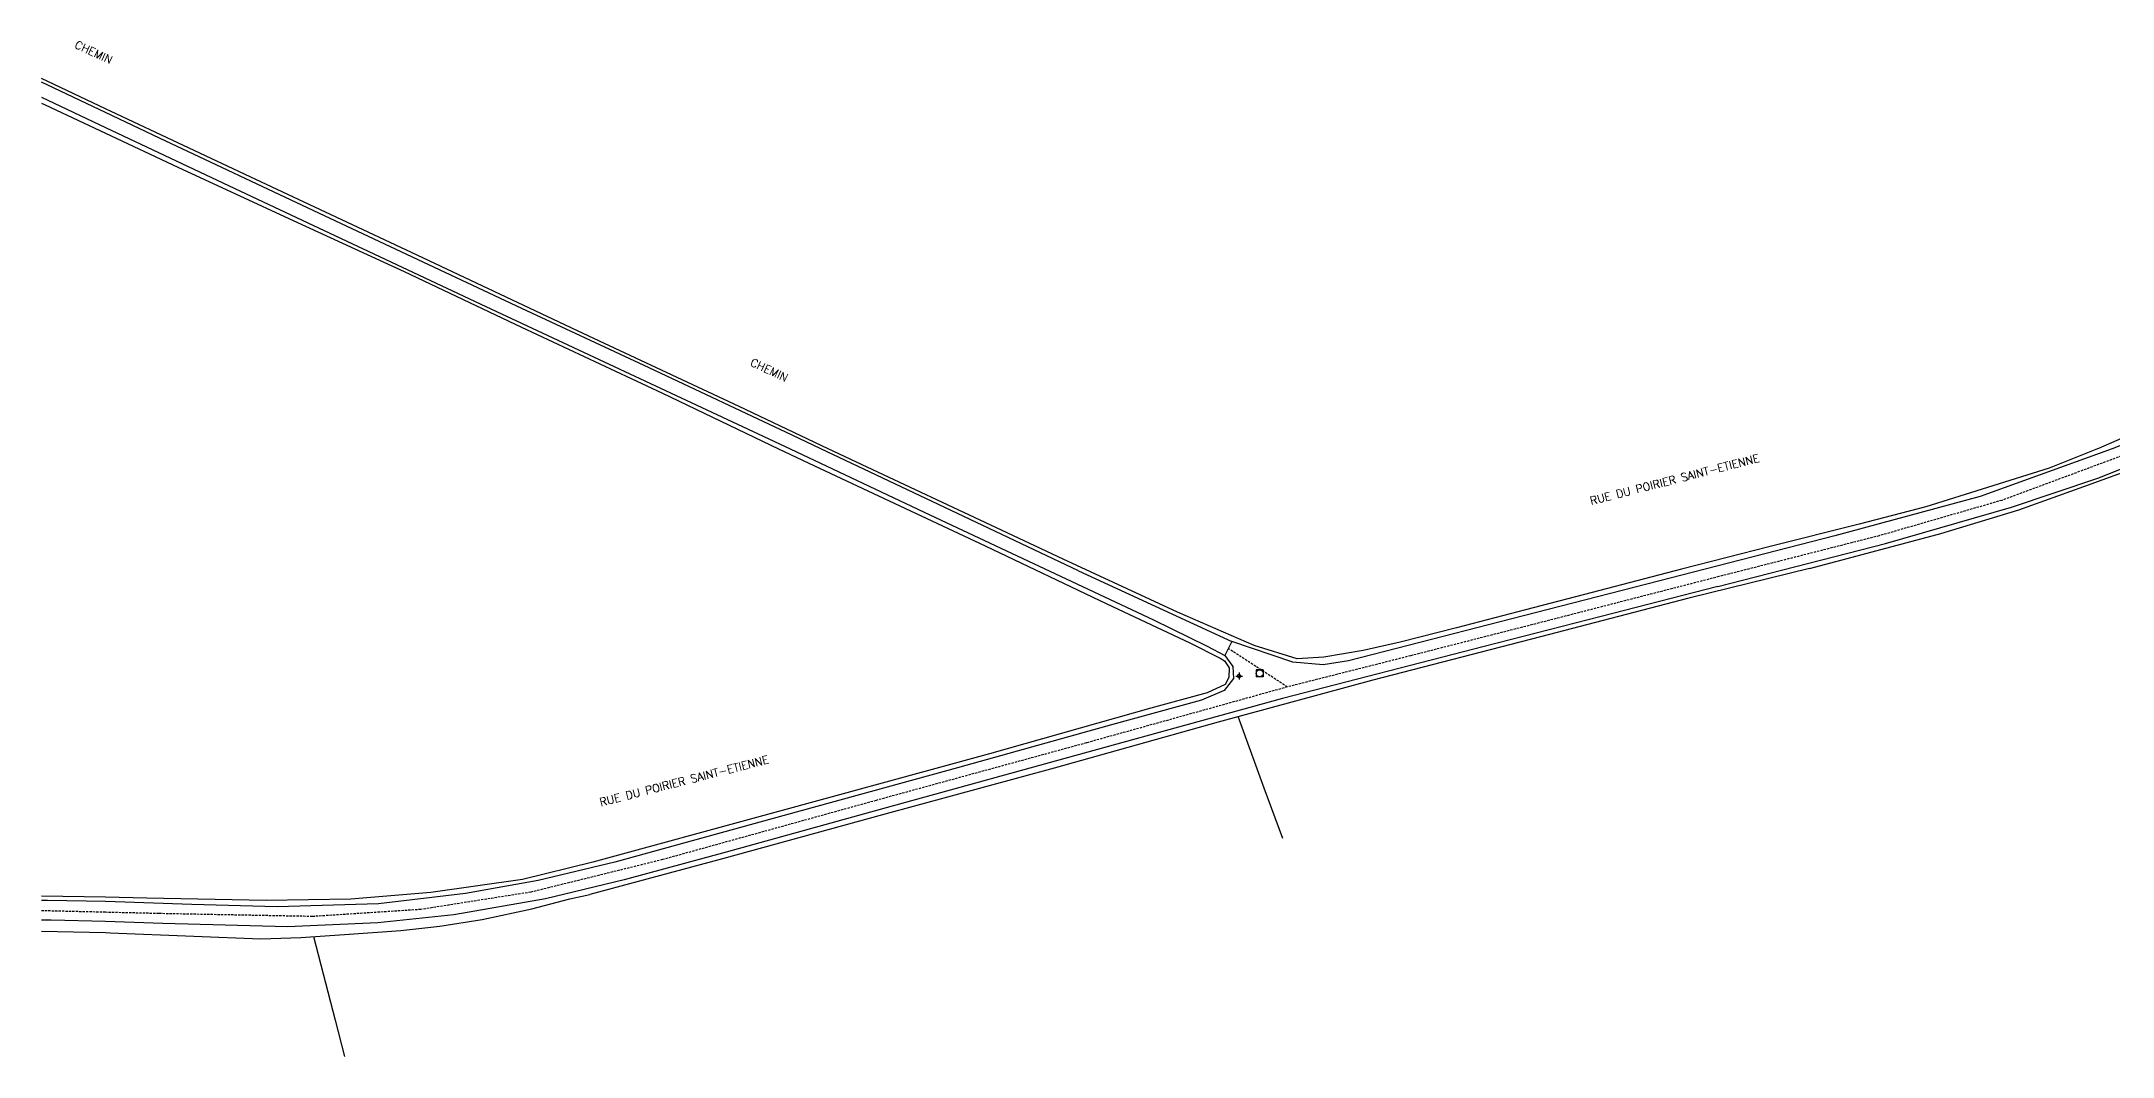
# Model space of a CAD drawing. Header units: millimetres. Extents: x 174000 to 175001, y 112000 to 113000.
# Drawn here: x 174000 to 174452.9, y 112538.2 to 112760 of the extents above; entities that cross this region are included whole.
import ezdxf
from ezdxf.enums import TextEntityAlignment as Align

# ---------------------------------------------------------------- set-up
doc = ezdxf.new("R2010")
doc.units = ezdxf.units.MM
doc.linetypes.add('DASHED', pattern=[0.75, 0.5, -0.25])
doc.layers.get('0').update_dxf_attribs({"linetype": 'CONTINUOUS'})
for name, color, linetype in [('W0001', 6, 'DASHED'), ('W0008', 7, 'CONTINUOUS'), ('W0071', 7, 'CONTINUOUS'), ('W0211', 2, 'CONTINUOUS'), ('W0330', 7, 'CONTINUOUS'), ('W0420', 7, 'CONTINUOUS'), ('W0853', 7, 'CONTINUOUS'), ('W0989', 7, 'CONTINUOUS')]:
    doc.layers.add(name, color=color, linetype=linetype)
doc.styles.get("Standard").update_dxf_attribs({"font": 'romans.shx', "width": 0.85})

# ---------------------------------------------------------------- blocks, each defined once
blk = doc.blocks.new('T420')
for p, q in [((0.75, 0.75), (-0.75, 0.75)), ((-0.75, 0.75), (-0.75, -0.75)), ((0.75, 0.75), (0.75, -0.75)), ((0.75, -0.75), (-0.75, -0.75))]:
    blk.add_line(p, q)
blk.add_ellipse((0, 0), major_axis=(-0.53, 0.53), ratio=1, start_param=3.926991, end_param=10.210176)
blk = doc.blocks.new('T853')
for p, q in [((-0.75, 0), (0.75, 0)), ((0, 0.75), (0, -0.75))]:
    blk.add_line(p, q)
blk.add_ellipse((0, 0), major_axis=(-0.265, 0.265), ratio=1, start_param=3.926991, end_param=10.210176)

msp = doc.modelspace()

# ---------------------------------------------------------------- linework, layer by layer
at = {"layer": 'W0001'}
for points in [[(174459.02, 112671), (174428.64, 112659.74), (174401.81, 112652), (174366.78, 112643.09), (174327.46, 112632.96), (174299.38, 112625.79), (174272.42, 112618.98)], [(174272.42, 112618.98), (174259.58, 112627.34)], [(174272.42, 112618.98), (174228.48, 112606.76), (174182.5, 112594.19), (174135.83, 112581.26), (174106.99, 112574.15), (174082.95, 112570.36), (174059.25, 112568.83), (174025.66, 112569.47), (174014, 112569.75)], [(174014, 112569.75), (174000, 112570.08)]]:
    msp.add_lwpolyline(points, dxfattribs=at)
at = {"layer": 'W0008'}
for points in [[(174622.84, 112724.92), (174615.24, 112727.15), (174606.3, 112730.57), (174592.79, 112735.43), (174573.62, 112738.6), (174561.57, 112736.03), (174554.54, 112732.23), (174519.6, 112706.57), (174505.94, 112697.06), (174492.18, 112688.86), (174477.08, 112681.2), (174457.41, 112672.83), (174452.75, 112671)], [(174452.75, 112671), (174423.89, 112660.58), (174392.17, 112652.02), (174353.58, 112642.08)], [(174366.57, 112640.92), (174403.23, 112650.32), (174430.74, 112658.22), (174449.62, 112664.6), (174465.74, 112671)], [(174366.57, 112640.92), (174341.08, 112634.35), (174315.5, 112627.79), (174271.38, 112616.47), (174230.15, 112605.1), (174184.71, 112592.57), (174149.73, 112582.91), (174127.41, 112576.81), (174110.25, 112572.69), (174090.15, 112569.2), (174073.58, 112567.42), (174053.78, 112566.6), (174026.53, 112567.3), (174014, 112567.76)], [(174353.58, 112642.08), (174321.54, 112633.83), (174298.86, 112628.04), (174285.8, 112624.69), (174280.26, 112623.78), (174273.61, 112624.37), (174260.26, 112628.94)], [(174260.26, 112628.94), (174258.75, 112625.84)], [(174258.75, 112625.84), (174260.49, 112623.41), (174260.63, 112620.85), (174258.58, 112618.2), (174253.66, 112616.07), (174234.01, 112610.69), (174200.31, 112601.33), (174160, 112590.22), (174125.37, 112580.72), (174108.63, 112576.67), (174092.76, 112573.86), (174073.7, 112571.61), (174051.55, 112570.94), (174032.89, 112571.44), (174014, 112572.1)], [(174014, 112572.1), (174001.35, 112572.34), (174000, 112572.31)], [(174014, 112567.76), (174002.12, 112568.06), (174000, 112568.01)]]:
    msp.add_lwpolyline(points, dxfattribs=at)
at = {"layer": 'W0071'}
for points in [[(174014, 112744.49), (174000, 112751.1)], [(174000, 112747.79), (174014, 112741.2)], [(174170.39, 112671), (174164.15, 112673.95), (174132.86, 112688.67), (174105.03, 112701.64), (174059.53, 112722.99), (174025.82, 112738.9), (174014, 112744.49)], [(174014, 112741.2), (174043.5, 112727.29), (174097.14, 112702.09), (174156.72, 112674.28), (174163.7, 112671)], [(174163.7, 112671), (174194.23, 112656.6), (174243.15, 112633.64), (174254.88, 112627.92)], [(174226.79, 112644.32), (174196.14, 112658.8), (174170.39, 112671)], [(174226.79, 112644.32), (174260.26, 112628.94)], [(174254.88, 112627.92), (174258.75, 112625.84)]]:
    msp.add_lwpolyline(points, dxfattribs=at)
at = {"layer": 'W0211'}
for points in [[(174014, 112565.3), (174015.05, 112565.26), (174033.32, 112564.57), (174047.95, 112563.95), (174056.72, 112564.26), (174066.27, 112564.92), (174078.58, 112565.74), (174087.08, 112566.71), (174096.36, 112568.2), (174107.2, 112570.5), (174115.51, 112572.71), (174119.93, 112573.67)], [(174000, 112565.65), (174014, 112565.3)]]:
    msp.add_lwpolyline(points, dxfattribs=at)
at = {"layer": 'W0330'}
for points in [[(174014, 112745.25), (174000, 112751.92)], [(174000, 112746.53), (174000.83, 112746.14), (174014, 112739.93)], [(174172.05, 112671), (174152.56, 112680.24), (174119.66, 112695.64), (174080.89, 112713.87), (174046.89, 112729.83), (174015.23, 112744.66), (174014, 112745.25)], [(174014, 112739.93), (174029.83, 112732.51), (174055.04, 112720.88), (174079.3, 112709.71), (174104.94, 112697.56), (174135.8, 112683.13), (174161.19, 112671)], [(174466.76, 112678.67), (174460.16, 112675.55), (174449.81, 112671.1), (174449.56, 112671)], [(174161.19, 112671), (174169.01, 112667.28), (174206.32, 112649.79), (174232.95, 112637.13), (174251.1, 112628.63), (174257.73, 112625.29), (174258.71, 112624.7), (174259.74, 112623.17), (174259.64, 112621.05), (174258.85, 112619.49), (174254.89, 112617.72), (174242.59, 112614.35), (174207.32, 112604.34), (174159.58, 112591.32), (174120.59, 112580.73), (174105.16, 112576.95), (174085.18, 112574.04), (174067.63, 112572.65), (174049.13, 112572.34), (174023.04, 112572.86), (174014, 112573.05)], [(174339.06, 112639.59), (174324.47, 112635.84), (174309.43, 112631.88), (174297.12, 112628.79), (174289.02, 112626.95), (174280.43, 112625.48), (174274.61, 112625.13), (174265.14, 112628.04), (174248.38, 112635.29), (174223.39, 112646.91), (174207.61, 112654.32), (174180.53, 112666.99), (174172.05, 112671)], [(174449.56, 112671), (174438.98, 112666.81), (174412.02, 112658.36), (174397.45, 112654.53), (174378.02, 112649.65), (174358.6, 112644.7), (174339.06, 112639.59)], [(174386.59, 112644.89), (174398.09, 112647.93), (174415.35, 112652.51), (174432.38, 112657.69), (174446.62, 112662.79), (174459.06, 112667.31)], [(174386.59, 112644.89), (174360.22, 112638.37), (174327.77, 112629.94), (174291.12, 112620.49), (174257.3, 112611.3), (174221.46, 112601.24), (174183.89, 112591.06), (174148.92, 112581.42), (174119.93, 112573.67)], [(174271.46, 112585.9), (174267.35, 112596.88), (174261.7, 112612.52)], [(174014, 112573.05), (174000, 112573.27)], [(174059.47, 112564.45), (174064.24, 112546.16), (174066.27, 112538.24)]]:
    msp.add_lwpolyline(points, dxfattribs=at)

# ---------------------------------------------------------------- block references
at = {"layer": 'W0420'}
msp.add_blockref('T420', (174266.38, 112621.95), dxfattribs=at)
at = {"layer": 'W0853'}
msp.add_blockref('T853', (174261.88, 112621.36), dxfattribs=at)

# ---------------------------------------------------------------- texts
at = {"layer": 'W0989'}
for s, rotation, p in [('CHEMIN', 335.1093, (174011.42, 112757.65)), ('CHEMIN', 335.1093, (174159.13, 112688.22)), ('RUE DU POIRIER SAINT-ETIENNE', 14.3829, (174357.12, 112664.31)), ('RUE DU POIRIER SAINT-ETIENNE', 14.3829, (174140.55, 112598.47))]:
    msp.add_text(s, height=1.75, rotation=rotation, dxfattribs=at).set_placement(p, align=Align.MIDDLE_CENTER)

doc.saveas('drawing.dxf')
